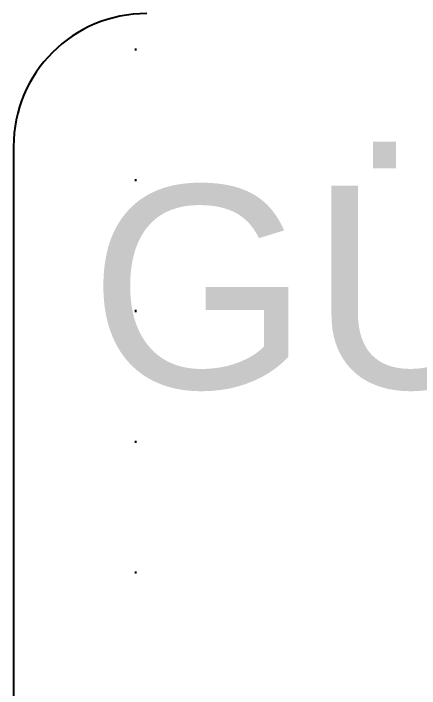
# Model space of a CAD drawing. Header units: inches. Extents: x 21 to 38546, y 13 to 15001.
# Drawn here: x 5360.7 to 5380.71, y 1817.61 to 1850.91 of the extents above; entities that cross this region are included whole.
import ezdxf

# ---------------------------------------------------------------- set-up
doc = ezdxf.new("R2010")
doc.units = ezdxf.units.IN
doc.header["$MEASUREMENT"] = 0
doc.linetypes.add('DOT', pattern=[6.35, 0, -6.35])
doc.layers.add('PEX', color=1, linetype='Continuous')
doc.layers.add('RAD-MAHAL', color=2, linetype='Continuous')
doc.layers.add('Z_MİM_-KM-BEAM-RAY', color=8, linetype='DOT', lineweight=25)
doc.styles.get("Standard").update_dxf_attribs({"font": 'arial.ttf'})

# ---------------------------------------------------------------- blocks, each defined once
blk = doc.blocks.new('-KM_Kiriş İzi_ZK')
at = {"layer": 'Z_MİM_-KM-BEAM-RAY'}
blk.add_line((2035, 880), (2035, 680), dxfattribs=at)
blk = doc.blocks.new('IS_MAHAL_NO1')
at = {"layer": 'RAD-MAHAL'}
blk.add_line((-65.23, 41.397), (-65.23, -34.079), dxfattribs=at)
blk.add_arc((-57.027, 41.397), 8.203, 90, 180, dxfattribs=at)

msp = doc.modelspace()

# ---------------------------------------------------------------- block references
at = {"layer": 'RAD-MAHAL', "xscale": 0.8, "yscale": 0.8, "zscale": 0.8}
msp.add_blockref('IS_MAHAL_NO1', (5412.884, 1811.231), dxfattribs=at)
at = {"layer": 'Z_MİM_-KM-BEAM-RAY'}
msp.add_blockref('-KM_Kiriş İzi_ZK', (3331.714, 982.083), dxfattribs=at)

# ---------------------------------------------------------------- texts
at = {"layer": 'PEX', "color": 1}
msp.add_text('GÜVENLİK-DANIŞMA', height=10, dxfattribs=at).set_placement((5364.425, 1832.416))

doc.saveas('drawing.dxf')
